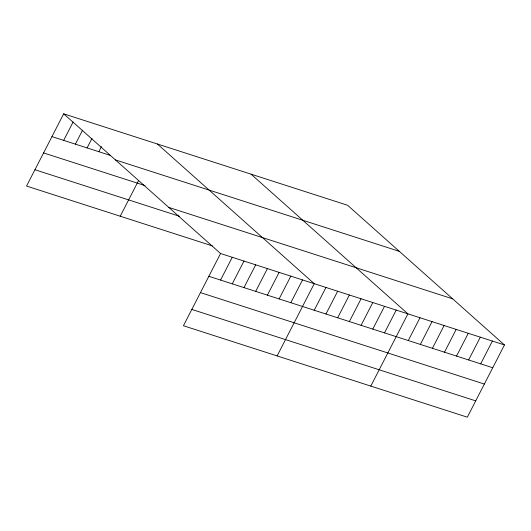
<?xml version="1.0" encoding="UTF-8"?>
<svg xmlns="http://www.w3.org/2000/svg" width="531" height="531" viewBox="0 0 531 531"><rect width="100%" height="100%" fill="white"/><g stroke="black" fill="none" stroke-linecap="round" stroke-linejoin="round"><path stroke-width="0.8" d="M63.674 113.82L220.557 253.513L183.434 325.749L467.326 417.18L504.45 344.951L347.566 205.251L63.674 113.82L26.55 186.049L212.36 245.893M63.674 140.376L73.119 122.004M75.382 144.147L82.564 130.181M87.097 147.917L92.002 138.365M98.806 151.693L101.448 146.549M120.238 216.223L138.657 180.374M220.557 280.069L232.266 257.283M232.266 283.846L243.975 261.06M243.975 287.616L255.69 264.83M255.69 291.386L267.398 268.6M267.398 295.156L279.107 272.37M279.107 298.933L290.815 276.147M290.822 302.703L302.531 279.917M277.116 355.923L314.239 283.687L157.355 143.994M314.239 310.243L325.948 287.457M325.954 314.013L337.663 291.234M337.663 317.79L349.371 295.004M349.371 321.56L361.08 298.774M361.08 325.33L372.795 302.544M372.795 329.101L384.504 306.321M384.504 332.877L396.212 310.091M370.804 386.09L407.927 313.861L251.044 174.168M408.279 340.53L419.988 317.744M420.346 344.42L432.055 321.633M432.413 348.303L444.122 325.516M444.48 352.192L456.189 329.406M456.541 356.075L468.256 333.289M468.607 359.965L480.316 337.178M480.674 363.848L492.383 341.061M51.965 136.606L110.514 155.464M115.446 159.917L399.339 251.355M43.575 152.921L145.069 185.611M168.785 207.415L452.677 298.847M34.933 169.734L179.365 216.25M220.557 253.513L504.45 344.951M208.842 276.299L492.741 367.737M200.459 292.614L484.352 384.052M191.817 309.427L475.716 400.865"/></g></svg>
